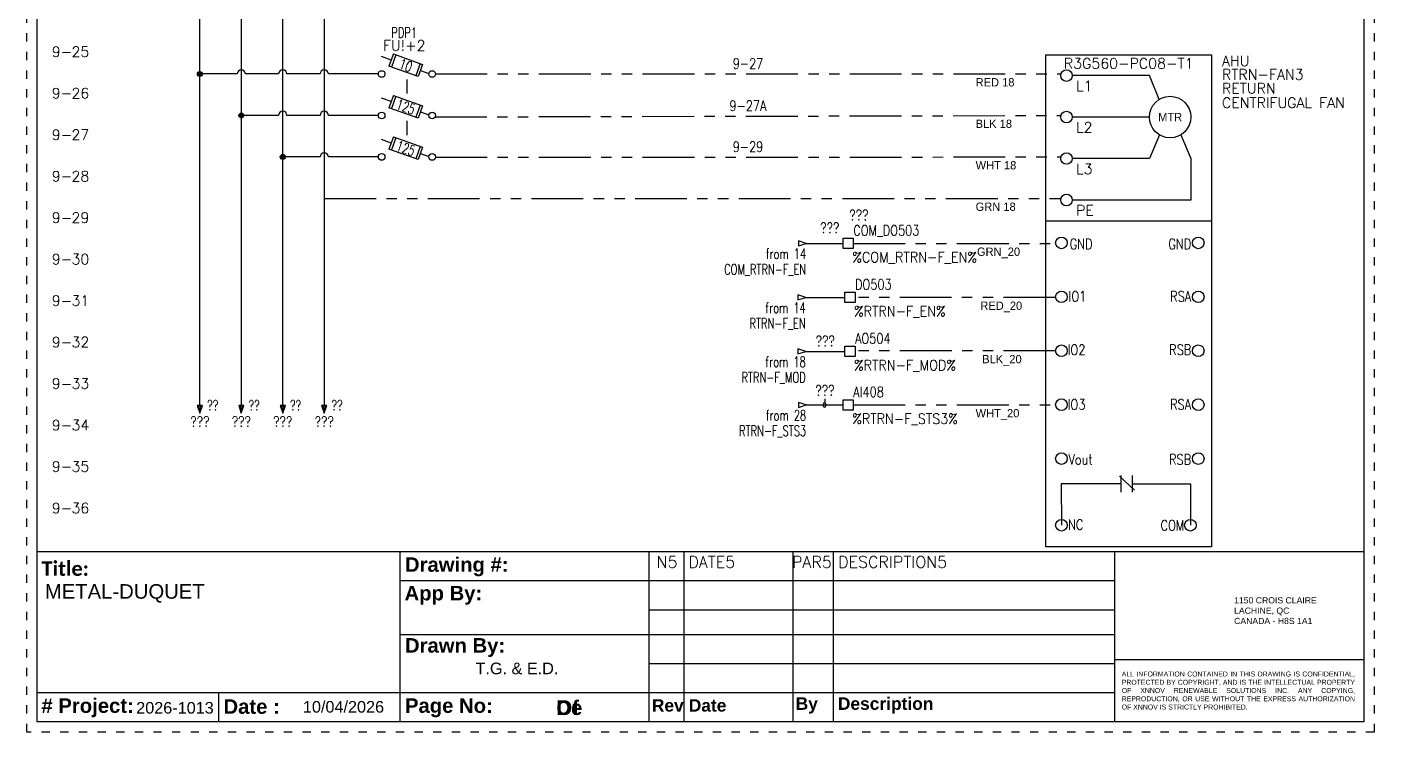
# Model space of a CAD drawing. Header units: inches. Extents: x 0 to 16.2, y 0 to 21.2.
# Drawn here: x 0 to 16.25, y 0 to 8.5 of the extents above; entities that cross this region are included whole.
import ezdxf
from ezdxf.enums import TextEntityAlignment as Align

# ---------------------------------------------------------------- set-up
doc = ezdxf.new("R2010")
doc.units = ezdxf.units.IN
doc.header["$MEASUREMENT"] = 0
doc.linetypes.add('DOT2', pattern=[0.125, 0, -0.125])
doc.linetypes.add('PHANTOM2', pattern=[1.25, 0.625, -0.125, 0.125, -0.125, 0.125, -0.125])
for name, color, linetype in [('BLK_18', 251, 'Continuous'), ('BLK_20', 250, 'Continuous'), ('BRN_8', 46, 'Continuous'), ('GRN_14', 76, 'Continuous'), ('GRN_20', 3, 'Continuous'), ('LINK', 7, 'Continuous'), ('MISC', 7, 'Continuous'), ('ORG_8', 30, 'Continuous'), ('RED_18', 1, 'Continuous'), ('RED_20', 1, 'Continuous'), ('SYMS', 7, 'Continuous'), ('TAGFIXED', 7, 'Continuous'), ('WHT_18', 7, 'Continuous'), ('WHT_20', 7, 'Continuous'), ('WIREFIXED', 7, 'Continuous'), ('WIRENO', 92, 'Continuous'), ('YEL_8', 2, 'Continuous')]:
    doc.layers.add(name, color=color, linetype=linetype)
doc.layers.add('TITLEBLOCK_FRAME', color=7, linetype='DOT2', plot=False)
doc.styles.add('TB_BODY', font='arial.ttf')
doc.styles.add('TB_TITLE', font='ariblk.ttf')
doc.styles.add('WD', font='romans.shx')

# ---------------------------------------------------------------- blocks, each defined once
blk = doc.blocks.new('HDS21FL')
for p, q in [((-0.19, 0.168), (-0.307, 0.21)), ((-0.163, 0.241), (-0.216, 0.094)), ((-0.134, 0.231), (-0.187, 0.084)), ((-0.163, 0.241), (0.19, 0.116)), ((0.137, -0.032), (-0.216, 0.094)), ((0.16, 0.126), (0.108, -0.021)), ((0.19, 0.116), (0.137, -0.032)), ((0.164, 0.042), (0.264, 0.006))]:
    blk.add_line(p, q)
at = {"linetype": 'Continuous'}
for centre in [(-0.304, 0), (0.304, 0)]:
    blk.add_circle(centre, 0.04, dxfattribs=at)
at = {"style": 'WD', "width": 0.7}
for tag, p in [('INST', (-0.031, 0.607)), ('LOC', (-0.031, 0.438))]:
    blk.add_attdef(tag, text='', height=0.125, dxfattribs=at).set_placement(p, align=Align.CENTER)
at = {"style": 'WD'}
blk.add_attdef('TAG2', text='', height=0.125, dxfattribs=at).set_placement((-0.031, 0.281), align=Align.CENTER)
for tag, p in [('X2LINK', (0, 0.375)), ('X8LINK', (0, -0.109))]:
    blk.add_attdef(tag, p, '', height=0.01, dxfattribs=at)
at = {"style": 'WD', "width": 0.7}
blk.add_attdef('RATING1', text='', height=0.125, rotation=340.3798, dxfattribs=at).set_placement((-0.013, 0.105), align=Align.MIDDLE_CENTER)
at = {"style": 'WD'}
for tag, p, height, flags in [('CONTACT', (0.098, 0.24), 0.01, 9), ('FAMILY', (0.098, 0.264), 0.01, 9), ('X4TERM01', (-0.344, 0), 0.0125, 1), ('X1TERM02', (0.344, 0), 0.0125, 1)]:
    blk.add_attdef(tag, p, '', height=height, dxfattribs=dict(at, flags=flags))
at = {"linetype": 'Continuous', "style": 'WD', "flags": 8}
blk.add_attdef('TERM01', text='', height=0.125, dxfattribs=at).set_placement((-0.406, -0.031), align=Align.TOP_RIGHT)
blk.add_attdef('TERM02', text='', height=0.125, dxfattribs=at).set_placement((0.406, -0.031), align=Align.TOP_LEFT)
blk = doc.blocks.new('*U10')
blk.add_circle((0, 0), 0.0699)
blk = doc.blocks.new('*U11')
at = {"color": 0, "linetype": 'ByBlock', "lineweight": -2, "transparency": 16777216}
for p in [(0, 2.6), (0, 1.95), (0, 1.3), (0, 0.65), (0, 0)]:
    blk.add_blockref('*U10', p, dxfattribs=at)
blk = doc.blocks.new('*U12')
blk.add_circle((0, 0), 0.0699)
blk = doc.blocks.new('*U13')
at = {"color": 0, "linetype": 'ByBlock', "lineweight": -2, "transparency": 16777216}
for p in [(0, 2.6), (0, 1.95), (0, 1.3), (0, 0.65), (0, 0)]:
    blk.add_blockref('*U12', p, dxfattribs=at)
blk = doc.blocks.new('HMO1_SUPP_FAN')
for p, q in [((0.25, 1.75), (-0.68, 1.75)), ((0.25, 0.75), (-0.68, 0.75)), ((-1, 0), (1, 0))]:
    blk.add_line(p, q)
at = {"ltscale": 0.5}
for p, q in [((0.366, 1.461), (0.25, 1.75)), ((0.25, 1.25), (-0.68, 1.25)), ((0.372, 1.035), (0.25, 0.75)), ((0.628, 1.035), (0.75, 0.75)), ((0.75, 0.75), (0.75, 0.25)), ((0.75, 0.25), (-0.68, 0.25)), ((-0.112, -3.078), (0.072, -3.246)), ((-0.089, -3.27), (-0.089, -3.07)), ((0.046, -3.27), (0.046, -3.07)), ((0.046, -3.17), (0.744, -3.17)), ((0.744, -3.17), (0.744, -3.67))]:
    blk.add_line(p, q, dxfattribs=at)
blk.add_lwpolyline([(-1, 2), (1, 2), (1, -3.932), (-1, -3.932)], close=True)
blk.add_lwpolyline([(-0.089, -3.17), (-0.814, -3.17), (-0.811, -3.67)], dxfattribs=at)
for centre, radius in [((-0.75, 1.75), 0.0699), ((0.5, 1.25), 0.25), ((-0.75, 1.25), 0.0699), ((-0.75, 0.75), 0.0699), ((-0.75, 0.25), 0.0699), ((-0.811, -3.67), 0.0699), ((0.744, -3.67), 0.0699)]:
    blk.add_circle(centre, radius)
for name, p in [('*U13', (-0.811, -2.867)), ('*U11', (0.84, -2.867))]:
    blk.add_blockref(name, p)
at = {"insert": (0.5, 1.25), "char_height": 0.1, "attachment_point": 5}
blk.add_mtext_dynamic_manual_height_columns('MTR', width=1, gutter_width=0.5, heights=[-0.1], dxfattribs=at)
at = {"style": 'WD'}
for tag, p in [('CAT', (0, 1.896)), ('XREF', (2.147, 0.09))]:
    blk.add_attdef(tag, text='', height=0.125, dxfattribs=at).set_placement(p, align=Align.MIDDLE)
for tag, flags, p in [('FAMILY', 9, (0.567, 1.834)), ('INST', 1, (1.307, 1.864)), ('ASSYCODE', 9, (0.567, 1.659))]:
    blk.add_attdef(tag, text='', height=0.125, dxfattribs=dict(at, flags=flags)).set_placement(p, align=Align.CENTER)
for tag, p in [('LOC', (1.125, 1.926)), ('TAG1', (1.125, 1.763)), ('TERM01', (-0.634, 1.625)), ('DESC1', (1.125, 1.597)), ('RATING1', (1.125, 1.422)), ('DESC2', (1.125, 1.422)), ('DESC3', (1.125, 1.247)), ('TERM02', (-0.634, 1.125)), ('TERM03', (-0.634, 0.625)), ('TERM04', (-0.634, 0.125))]:
    blk.add_attdef(tag, text='', height=0.125, dxfattribs=at).set_placement(p, align=Align.MIDDLE_LEFT)
at = {"style": 'WD', "flags": 1}
for tag, p, height in [('X4TERM01', (-0.82, 1.75), 0.0125), ('X4TERM02', (-0.82, 1.25), 0.0125), ('X4TERM03', (-0.82, 0.75), 0.0125), ('X4TERM04', (-0.82, 0.25), 0.0125), ('X4TERM18', (-0.875, -0.275), 0.005), ('X1TERM23', (0.875, -0.277), 0.005), ('X4TERM19', (-0.875, -0.923), 0.005), ('X1TERM24', (0.874, -0.919), 0.005), ('X4TERM20', (-0.874, -1.566), 0.005), ('X1TERM25', (0.876, -1.571), 0.005), ('X4TERM21', (-0.873, -2.212), 0.005), ('X1TERM26', (0.874, -2.218), 0.005), ('X4TERM22', (-0.871, -2.878), 0.005), ('X1TERM27', (0.873, -2.869), 0.005), ('X4TERM29', (-0.873, -3.674), 0.005), ('X1TERM28', (0.777, -3.671), 0.005)]:
    blk.add_attdef(tag, p, '', height=height, dxfattribs=at)
at = {"style": 'WD'}
for tag, p in [('X4TERMDESC01', (-0.627, 1.625)), ('X4TERMDESC02', (-0.627, 1.125)), ('X4TERMDESC03', (-0.627, 0.625)), ('X4TERMDESC04', (-0.627, 0.062))]:
    blk.add_attdef(tag, text='', height=0.125, dxfattribs=at).set_placement(p, align=Align.TOP_LEFT)
at = {"style": 'WD', "flags": 1}
blk.add_attdef('MFG', text='', height=0.125, dxfattribs=at).set_placement((0.337, 1.721), align=Align.MIDDLE)
for tag, p in [('RATING2', (1.125, 1.247)), ('RATING3', (1.125, 1.047)), ('RATING4', (1.125, 0.859)), ('RATING5', (1.125, 0.672)), ('RATING6', (1.125, 0.484)), ('RATING7', (1.125, 0.297)), ('RATING8', (1.125, 0.109)), ('RATING9', (1.125, -0.078)), ('RATING10', (1.125, -0.266)), ('RATING11', (1.125, -0.453)), ('RATING12', (1.125, -0.641))]:
    blk.add_attdef(tag, text='', height=0.125, dxfattribs=at).set_placement(p, align=Align.MIDDLE_LEFT)
at = {"style": 'WD', "width": 0.8}
for tag, p in [('TERM18', (-0.711, -0.218)), ('TERM19', (-0.726, -0.849)), ('TERM20', (-0.736, -1.493)), ('TERM21', (-0.736, -2.152)), ('TERM22', (-0.726, -2.816))]:
    blk.add_attdef(tag, text='', height=0.125, dxfattribs=at).set_placement(p, align=Align.TOP_LEFT)
for tag, p in [('TERM23', (0.754, -0.218)), ('TERM24', (0.754, -0.849)), ('TERM25', (0.755, -1.493)), ('TERM26', (0.753, -2.152)), ('TERM27', (0.752, -2.816)), ('TERM28', (0.672, -3.61))]:
    blk.add_attdef(tag, text='', height=0.125, dxfattribs=at).set_placement(p, align=Align.TOP_RIGHT)
blk.add_attdef('TERM29', text='', height=0.125, dxfattribs=at).set_placement((-0.731, -3.663), align=Align.MIDDLE_LEFT)
blk = doc.blocks.new('Hds11fl')
for p, q in [((-0.19, 0.168), (-0.307, 0.21)), ((-0.163, 0.241), (-0.216, 0.094)), ((-0.134, 0.231), (-0.187, 0.084)), ((-0.163, 0.241), (0.19, 0.116)), ((0.137, -0.032), (-0.216, 0.094)), ((0.16, 0.126), (0.108, -0.021)), ((0.19, 0.116), (0.137, -0.032)), ((0.164, 0.042), (0.264, 0.006))]:
    blk.add_line(p, q)
at = {"linetype": 'Continuous'}
for centre in [(-0.304, 0), (0.304, 0)]:
    blk.add_circle(centre, 0.04, dxfattribs=at)
at = {"style": 'WD', "width": 0.7}
for tag, p in [('INST', (-0.031, 0.607)), ('LOC', (-0.031, 0.438))]:
    blk.add_attdef(tag, text='', height=0.125, dxfattribs=at).set_placement(p, align=Align.CENTER)
at = {"style": 'WD'}
blk.add_attdef('TAG1', text='', height=0.125, dxfattribs=at).set_placement((-0.031, 0.281), align=Align.CENTER)
for tag, p in [('X2LINK', (0, 0.406)), ('X8LINK', (0, -0.109))]:
    blk.add_attdef(tag, p, '', height=0.01, dxfattribs=at)
at = {"style": 'WD', "width": 0.7}
blk.add_attdef('RATING1', text='', height=0.125, rotation=340.3798, dxfattribs=at).set_placement((-0.013, 0.105), align=Align.MIDDLE_CENTER)
at = {"linetype": 'Continuous', "style": 'WD', "flags": 9}
for tag, p in [('ASSYCODE', (0.126, 0.206)), ('MFG', (0.126, 0.228)), ('CAT', (0.126, 0.247))]:
    blk.add_attdef(tag, text='', height=0.01, dxfattribs=at).set_placement(p, align=Align.CENTER)
at = {"style": 'WD'}
for tag, p, height, flags in [('CONTACT', (0.098, 0.187), 0.01, 9), ('FAMILY', (0.098, 0.264), 0.01, 9), ('X4TERM01', (-0.344, 0), 0.0125, 1), ('X1TERM02', (0.344, 0), 0.0125, 1)]:
    blk.add_attdef(tag, p, '', height=height, dxfattribs=dict(at, flags=flags))
at = {"linetype": 'Continuous', "style": 'WD', "flags": 8}
blk.add_attdef('TERM01', text='', height=0.125, dxfattribs=at).set_placement((-0.406, -0.031), align=Align.TOP_RIGHT)
blk.add_attdef('TERM02', text='', height=0.125, dxfattribs=at).set_placement((0.406, -0.031), align=Align.TOP_LEFT)
blk = doc.blocks.new('HA1S4')
for points in [[(0, 0), (-0.031, 0), (0, -0.094), (0.031, 0), (0, 0)], [(0.016, -0.011), (-0.016, -0.011), (0, -0.058), (0.016, -0.011)]]:
    blk.add_lwpolyline(points)
at = {"style": 'WD', "width": 0.7}
for tag, p in [('DESC1', (0.087, 0.113)), ('XREF', (0.087, -0.062))]:
    blk.add_attdef(tag, p, '', height=0.125, dxfattribs=at)
at = {"style": 'WD', "flags": 1}
for tag, p in [('X2TERM01', (0, 0)), ('SIGCODE', (0.035, -0.083))]:
    blk.add_attdef(tag, p, '', height=0.01, dxfattribs=at)
at = {"style": 'WD', "width": 0.8, "flags": 8}
blk.add_attdef('WIRENO', text='', height=0.125, dxfattribs=at).set_placement((0, -0.259), align=Align.CENTER)
blk = doc.blocks.new('WDDOT')
for radius in [0.03, 0.0187, 0.00929]:
    blk.add_circle((0, 0), radius)
blk = doc.blocks.new('HT0001')
for p, q in [((-0.062, 0.062), (0.062, 0.062)), ((-0.062, -0.062), (-0.062, 0.062)), ((0.062, 0.062), (0.062, -0.062)), ((0.062, -0.062), (-0.062, -0.062))]:
    blk.add_line(p, q)
at = {"style": 'WD'}
for tag, p, width in [('INST', (0.062, 0.42), 0.7), ('LOC', (0.062, 0.25), 0.7), ('DESC1', (0.05, -0.385), 0.8)]:
    blk.add_attdef(tag, p, '', height=0.125, dxfattribs=dict(at, width=width))
at = {"linetype": 'Continuous', "style": 'WD'}
for tag, p, height, width, flags in [('TERM01', (0.062, 0.094), 0.125, 0.8, 8), ('TAGSTRIP', (0.05, -0.229), 0.125, 0.9, 8), ('CAT', (0.213, -0.406), 0.109, 0.8, 1), ('DESC2', (0.05, -0.541), 0.125, 0.8, 8), ('DESC3', (0.05, -0.698), 0.125, 0.8, 8)]:
    blk.add_attdef(tag, p, '', height=height, dxfattribs=dict(at, width=width, flags=flags))
at = {"style": 'WD', "flags": 1}
for tag, p, height in [('X4TERM01', (-0.062, 0), 0.0125), ('X4TERMDESC01', (-0.055, -0.023), 0.025), ('X2TERMDESC01', (-0.006, 0.029), 0.025), ('STRIPSEQ', (0, 0), 0.00125), ('X2TERM01', (0, 0.062), 0.0125), ('X2PIN01', (0.033, 0.084), 0.0125), ('X1TERMDESC01', (0.039, 0.007), 0.025), ('X1TERM01', (0.062, 0), 0.0125), ('X1PIN01', (0.087, 0.016), 0.0125), ('X4PIN01', (-0.114, -0.038), 0.0125), ('LINKTERM', (0, -0.002), 0.00125), ('X8TERM01', (0, -0.062), 0.0125), ('X8TERMDESC01', (0, -0.054), 0.025), ('X8PIN01', (0.026, -0.096), 0.0125)]:
    blk.add_attdef(tag, p, '', height=height, dxfattribs=at)
at = {"linetype": 'Continuous', "style": 'WD', "width": 0.8, "flags": 1}
blk.add_attdef('MFG', text='', height=0.109, dxfattribs=at).set_placement((0.088, -0.406), align=Align.RIGHT)
at = {"style": 'WD', "width": 0.7, "flags": 1}
blk.add_attdef('ASSYCODE', (0.062, -0.281), '', height=0.01, dxfattribs=at)
blk = doc.blocks.new('HA1D3')
blk.add_lwpolyline([(-0.094, 0), (-0.094, -0.031), (0, 0), (-0.094, 0.031), (-0.094, 0)])
at = {"style": 'WD', "width": 0.8, "flags": 8}
blk.add_attdef('WIRENO', text='', height=0.125, dxfattribs=at).set_placement((0, 0.094), align=Align.RIGHT)
at = {"style": 'WD', "flags": 1}
blk.add_attdef('SIGCODE', text='', height=0.01, dxfattribs=at).set_placement((-0.02, 0.047), align=Align.RIGHT)
blk.add_attdef('X1TERM01', (0, 0), '', height=0.01, dxfattribs=at)
at = {"style": 'WD', "width": 0.7}
for tag, p in [('XREF', (0, -0.188)), ('DESC1', (0, -0.375))]:
    blk.add_attdef(tag, text='', height=0.125, dxfattribs=at).set_placement(p, align=Align.RIGHT)
blk = doc.blocks.new('WD_WNH')
at = {"linetype": 'Continuous', "style": 'WD', "width": 0.8}
blk.add_attdef('WIRENO', text='', height=0.125, dxfattribs=at).set_placement((0, 0.062), align=Align.CENTER)
at = {"style": 'WD', "flags": 1}
for tag, p in [('W01USER', (0, 0.078)), ('W02USER', (0, 0.07)), ('W03USER', (0, 0.062)), ('W04USER', (0, 0.055)), ('W05USER', (0, 0.047)), ('W06USER', (0, 0.039)), ('W07USER', (0, 0.031)), ('W08USER', (0, 0.023)), ('W09USER', (0, 0.016)), ('W10USER', (0, 0.008))]:
    blk.add_attdef(tag, text='', height=0.005, dxfattribs=at).set_placement(p, align=Align.CENTER)
blk = doc.blocks.new('2026 XNNOV portrait EN')
at = {"color": 5}
for p, q in [((0, 0), (0, 21)), ((0, 0), (0, 21)), ((16, 21), (16, 0)), ((16, 21), (16, 0)), ((0, 2.05), (16, 2.05)), ((0, 2.05), (16, 2.05)), ((4.372, 2.05), (4.372, 0)), ((4.372, 2.05), (4.372, 0)), ((7.376, 2.05), (7.376, 0)), ((7.376, 2.05), (7.376, 0)), ((7.8, 2.05), (7.8, 0)), ((7.8, 2.05), (7.8, 0)), ((9.113, 2.05), (9.113, 0)), ((9.113, 2.05), (9.113, 0)), ((9.599, 2.05), (9.599, 0)), ((9.599, 2.05), (9.599, 0)), ((12.992, 2.05), (12.992, 0)), ((12.992, 2.05), (12.992, 0)), ((4.372, 1.7), (12.992, 1.7)), ((4.372, 1.7), (12.992, 1.7)), ((7.376, 1.35), (12.992, 1.35)), ((7.376, 1.35), (12.992, 1.35)), ((4.372, 1.05), (12.992, 1.05)), ((4.372, 1.05), (12.992, 1.05)), ((7.376, 0.7), (12.992, 0.7)), ((7.376, 0.7), (12.992, 0.7)), ((12.992, 0.75), (16, 0.75)), ((12.992, 0.75), (16, 0.75)), ((0, 0.35), (12.992, 0.35)), ((0, 0.35), (12.992, 0.35)), ((2.186, 0.35), (2.186, 0)), ((16, 0), (0, 0)), ((16, 0), (0, 0))]:
    blk.add_line(p, q, dxfattribs=at)
at = {"layer": 'TITLEBLOCK_FRAME'}
blk.add_lwpolyline([(-0.125, 21.125), (16.125, 21.125), (16.125, -0.125), (-0.125, -0.125)], close=True, dxfattribs=at)
blk.add_lwpolyline([(-0.125, 21.125), (16.125, 21.125), (16.125, -0.125), (-0.125, -0.125)], close=True, dxfattribs=at)
at = {"color": 7}
for s, width, gutter_width, heights, insert, char_height, attachment_point, style in [('{\\fArial|b1|i0|c0|p34;Drawing #:}', 2.99404, 4.083, [-0.229], (4.435, 1.867), 0.175, 4, 'TB_TITLE'), ('{\\fCalibri|b1|i0|c0|p34;Title:}', 4.49877, 1.75, [-0.19], (0.052, 1.933), 0.175, 1, 'TB_TITLE'), ('{\\fArial|b1|i0|c0|p34;App By:}', 4.49661, 1.749, [-0.226], (4.43, 1.523), 0.175, 4, 'TB_TITLE'), ('{\\fArial|b1|i0|c0|p34;Drawn By:}', 2.16756, 1.749, [0.131], (4.435, 0.893), 0.175, 4, 'TB_TITLE'), ('{\\fArial|b1|i0|c0|p34;# Project:}', 1.25184, 1.749, [-0.229], (0.05, 0.167), 0.175, 4, 'TB_TITLE'), ('{\\fArial|b1|i0|c0|p34;Date :}', 2.18747, 1.749, [-0.178], (2.246, 0.181), 0.175, 4, 'TB_TITLE'), ('{\\fArial|b1|i0|c0|p34;Page No:}', 4.49661, 1.749, [-0.226], (4.435, 0.167), 0.175, 4, 'TB_TITLE'), ('{\\fArial|b1|i0|c0|p34;Page No:}', 4.49661, 1.749, [-0.226], (4.435, 0.167), 0.175, 4, 'TB_TITLE'), ('{\\fArial|b1|i0|c0|p34;Of}', 4.49661, 1.749, [-0.181], (6.262, 0.167), 0.175, 4, 'TB_TITLE'), ('{\\fArial|b1|i0|c0|p34;De}', 4.49661, 1.749, [-0.178], (6.262, 0.167), 0.175, 4, 'WD'), ('{\\fArial|b1|i0|c0|p34;Rev}', 0.34979, 1.749, [-0.152], (7.413, 0.195), 0.15, 4, 'TB_TITLE'), ('{\\fArial|b1|i0|c0|p34;Rev}', 0.34979, 1.749, [-0.152], (7.413, 0.195), 0.15, 4, 'TB_TITLE'), ('{\\fArial|b1|i0|c0|p34; Date}', 0.58778, 1.749, [-0.152], (7.8, 0.195), 0.15, 4, 'TB_TITLE'), ('{\\fArial|b1|i0|c0|p34; Date}', 0.58778, 1.749, [-0.152], (7.8, 0.195), 0.15, 4, 'TB_TITLE'), ('{\\fArial|b1|i0|c0|p34;By}', 0.36928, 1.749, [-0.194], (9.148, 0.195), 0.15, 4, 'TB_TITLE'), ('{\\fArial|b1|i0|c0|p34; Description}', 1.60793, 1.749, [-0.191], (9.599, 0.195), 0.15, 4, 'TB_TITLE')]:
    blk.add_mtext_dynamic_manual_height_columns(s, width=width, gutter_width=gutter_width, heights=heights, dxfattribs=dict(at, insert=insert, char_height=char_height, attachment_point=attachment_point, style=style))
at = {"style": 'TB_BODY'}
for s, width, gutter_width, heights, insert, char_height, attachment_point in [('1150 CROIS CLAIRE\\PLACHINE, QC^JCANADA - H8S 1A1', 1.56147, 0.995, [-0.329], (14.437, 1.5), 0.07464, 1), ('\\pxqj;ALL INFORMATION CONTAINED IN THIS DRAWING IS CONFIDENTIAL, PROTECTED BY COPYRIGHT, AND IS THE INTELLECTUAL PROPERTY OF XNNOV RENEWABLE SOLUTIONS INC. ANY COPYING, REPRODUCTION, OR USE WITHOUT THE EXPRESS AUTHORIZATION OF XNNOV IS STRICTLY PROHIBITED.', 2.80577, 0.597, [-0.464], (13.081, 0.375), 0.059714, 4)]:
    blk.add_mtext_dynamic_manual_height_columns(s, width=width, gutter_width=gutter_width, heights=heights, dxfattribs=dict(at, insert=insert, char_height=char_height, attachment_point=attachment_point))
at = {"color": 7, "style": 'TB_BODY', "flags": 4}
for tag, p in [('N5', (7.597, 1.925)), ('N4', (7.597, 1.575)), ('N3', (7.597, 1.225)), ('N2', (7.597, 0.925)), ('N1', (7.597, 0.575)), ('PAGENO', (5.883, 0.167)), ('SHEETMAX', (6.824, 0.157))]:
    blk.add_attdef(tag, text='', height=0.14, dxfattribs=at).set_placement(p, align=Align.MIDDLE_CENTER)
for tag, height, p in [('DATE5', 0.14, (7.854, 1.925)), ('PAR5', 0.14, (9.104, 1.925)), ('DESCRIPTION5', 0.14, (9.661, 1.925)), ('TITLE1', 0.175, (0.091, 1.57)), ('DATE4', 0.14, (7.854, 1.575)), ('PAR4', 0.14, (9.104, 1.575)), ('DESCRIPTION4', 0.14, (9.661, 1.575)), ('TITLE2', 0.175, (0.091, 1.306)), ('AP.PAR', 0.14, (5.526, 1.365)), ('DATE3', 0.14, (7.854, 1.225)), ('PAR3', 0.14, (9.104, 1.225)), ('DESCRIPTION3', 0.14, (9.661, 1.225)), ('TITLE3', 0.175, (0.091, 1.041)), ('DATE2', 0.14, (7.854, 0.925)), ('PAR2', 0.14, (9.104, 0.925)), ('DESCRIPTION2', 0.14, (9.661, 0.925)), ('DESS.PAR', 0.14, (5.286, 0.642)), ('DATE1', 0.14, (7.854, 0.575)), ('PAR1', 0.14, (9.109, 0.575)), ('DESCRIPTION1', 0.14, (9.645, 0.575)), ('PRJCT', 0.14, (1.193, 0.167)), ('DATE', 0.14, (3.204, 0.179))]:
    blk.add_attdef(tag, text='', height=height, dxfattribs=at).set_placement(p, align=Align.MIDDLE_LEFT)

msp = doc.modelspace()

# ---------------------------------------------------------------- linework, layer by layer
at = {"layer": 'BLK_18', "linetype": 'PHANTOM2'}
msp.add_line((4.923, 7.415), (12.47, 7.432), dxfattribs=at)
at = {"layer": 'BLK_20'}
for p, q in [((9.4, 5.89), (9.843, 5.89)), ((9.395, 4.588), (9.865, 4.588))]:
    msp.add_line(p, q, dxfattribs=at)
at = {"layer": 'BLK_20', "linetype": 'PHANTOM2'}
msp.add_line((12.405, 4.595), (9.99, 4.595), dxfattribs=at)
at = {"layer": 'BRN_8'}
for p, q in [((2.086, 3.938), (2.086, 16.208)), ((2.536, 7.932), (2.086, 7.932)), ((3.036, 7.932), (2.636, 7.932)), ((3.536, 7.932), (3.136, 7.932)), ((4.239, 7.932), (3.636, 7.932))]:
    msp.add_line(p, q, dxfattribs=at)
for centre in [(2.586, 7.932), (3.086, 7.932), (3.586, 7.932)]:
    msp.add_arc(centre, 0.05, 0, 180, dxfattribs=at)
at = {"layer": 'GRN_14'}
msp.add_line((3.586, 16.225), (3.586, 3.938), dxfattribs=at)
at = {"layer": 'GRN_14', "linetype": 'PHANTOM2'}
msp.add_line((3.586, 6.433), (12.47, 6.432), dxfattribs=at)
at = {"layer": 'GRN_20', "linetype": 'PHANTOM2'}
msp.add_line((9.968, 5.89), (12.41, 5.89), dxfattribs=at)
at = {"layer": 'LINK'}
for p, q in [((4.583, 7.864), (4.583, 7.695)), ((4.583, 7.369), (4.583, 7.195))]:
    msp.add_line(p, q, dxfattribs=at)
at = {"layer": 'ORG_8'}
for p, q in [((2.586, 16.22), (2.586, 3.938)), ((3.036, 7.432), (2.597, 7.432)), ((3.536, 7.432), (3.136, 7.432)), ((4.239, 7.432), (3.636, 7.432))]:
    msp.add_line(p, q, dxfattribs=at)
for centre in [(3.086, 7.432), (3.586, 7.432)]:
    msp.add_arc(centre, 0.05, 0, 180, dxfattribs=at)
at = {"layer": 'RED_18', "linetype": 'PHANTOM2'}
msp.add_line((4.926, 7.934), (12.47, 7.932), dxfattribs=at)
at = {"layer": 'RED_20', "linetype": 'PHANTOM2'}
msp.add_line((12.404, 5.239), (9.99, 5.239), dxfattribs=at)
at = {"layer": 'WHT_18', "linetype": 'PHANTOM2'}
msp.add_line((4.926, 6.929), (12.47, 6.932), dxfattribs=at)
at = {"layer": 'WHT_20'}
for p, q in [((9.395, 5.239), (9.865, 5.239)), ((9.4, 3.943), (9.843, 3.943))]:
    msp.add_line(p, q, dxfattribs=at)
at = {"layer": 'WHT_20', "linetype": 'PHANTOM2'}
msp.add_line((9.968, 3.943), (12.412, 3.943), dxfattribs=at)
at = {"layer": 'WIRENO'}
msp.add_lwpolyline([(9.624, 4.018), (9.623, 3.974), (9.607, 3.959), (9.605, 3.928), (9.62, 3.912), (9.636, 3.927), (9.638, 3.958), (9.63, 3.966)], dxfattribs=at)
at = {"layer": 'YEL_8'}
for p, q in [((3.086, 3.938), (3.086, 16.22)), ((3.536, 6.932), (3.067, 6.932)), ((4.239, 6.932), (3.636, 6.932))]:
    msp.add_line(p, q, dxfattribs=at)
msp.add_arc((3.586, 6.932), 0.05, 0, 180, dxfattribs=at)

# ---------------------------------------------------------------- block references
msp.add_blockref('2026 XNNOV portrait EN', (0.125, 0.125)).add_auto_attribs({'PRJCT': '2026-1013', 'DATE': '10/04/2026', 'DESS.PAR': 'T.G. & E.D.', 'TITLE1': 'METAL-DUQUET'})
at = {"layer": 'SYMS'}
ref = msp.add_blockref('Hds11fl', (4.583, 7.932), dxfattribs=at)
ref.add_attrib('RATING1', '10', dxfattribs={"layer": '0', "height": 0.125, "rotation": 340.3798, "style": 'WD', "width": 0.7}).set_placement((4.57, 8.036), align=Align.MIDDLE_CENTER)
ref.add_attrib('LOC', 'PDP1', dxfattribs={"layer": '0', "height": 0.125, "style": 'WD', "width": 0.7}).set_placement((4.551, 8.369), align=Align.CENTER)
ref.add_attrib('TAG1F', 'FU!+2', dxfattribs={"layer": 'TAGFIXED', "height": 0.125, "style": 'WD'}).set_placement((4.551, 8.213), align=Align.CENTER)
ref = msp.add_blockref('HMO1_SUPP_FAN', (13.29, 6.163), dxfattribs=at)
ref.add_attrib('DESC1', 'RETURN', dxfattribs={"layer": '0', "height": 0.125, "style": 'WD'}).set_placement((14.415, 7.76), align=Align.MIDDLE_LEFT)
ref.add_attrib('LOC', 'AHU', dxfattribs={"layer": '0', "height": 0.125, "style": 'WD'}).set_placement((14.415, 8.09), align=Align.MIDDLE_LEFT)
ref.add_attrib('CAT', 'R3G560-PC08-T1', dxfattribs={"layer": '0', "height": 0.125, "style": 'WD'}).set_placement((13.29, 8.06), align=Align.MIDDLE)
ref.add_attrib('TAG1F', 'RTRN-FAN3', dxfattribs={"layer": 'TAGFIXED', "height": 0.125, "style": 'WD'}).set_placement((14.415, 7.926), align=Align.MIDDLE_LEFT)
ref.add_attrib('TERM01', 'L1', dxfattribs={"layer": '0', "height": 0.125, "style": 'WD'}).set_placement((12.656, 7.788), align=Align.MIDDLE_LEFT)
ref.add_attrib('TERM02', 'L2', dxfattribs={"layer": '0', "height": 0.125, "style": 'WD'}).set_placement((12.656, 7.288), align=Align.MIDDLE_LEFT)
ref.add_attrib('TERM03', 'L3', dxfattribs={"layer": '0', "height": 0.125, "style": 'WD'}).set_placement((12.656, 6.788), align=Align.MIDDLE_LEFT)
ref.add_attrib('TERM04', 'PE', dxfattribs={"layer": '0', "height": 0.125, "style": 'WD'}).set_placement((12.656, 6.288), align=Align.MIDDLE_LEFT)
ref.add_attrib('DESC2', 'CENTRIFUGAL FAN', dxfattribs={"layer": '0', "height": 0.125, "style": 'WD'}).set_placement((14.415, 7.585), align=Align.MIDDLE_LEFT)
ref.add_attrib('TERM18', 'GND', dxfattribs={"layer": '0', "height": 0.125, "style": 'WD', "width": 0.8}).set_placement((12.579, 5.945), align=Align.TOP_LEFT)
ref.add_attrib('TERM19', 'IO1', dxfattribs={"layer": '0', "height": 0.125, "style": 'WD', "width": 0.8}).set_placement((12.564, 5.314), align=Align.TOP_LEFT)
ref.add_attrib('TERM20', 'IO2', dxfattribs={"layer": '0', "height": 0.125, "style": 'WD', "width": 0.8}).set_placement((12.554, 4.671), align=Align.TOP_LEFT)
ref.add_attrib('TERM21', 'IO3', dxfattribs={"layer": '0', "height": 0.125, "style": 'WD', "width": 0.8}).set_placement((12.554, 4.011), align=Align.TOP_LEFT)
ref.add_attrib('TERM22', 'Vout', dxfattribs={"layer": '0', "height": 0.125, "style": 'WD', "width": 0.8}).set_placement((12.564, 3.348), align=Align.TOP_LEFT)
ref.add_attrib('TERM23', 'GND', dxfattribs={"layer": '0', "height": 0.125, "style": 'WD', "width": 0.8}).set_placement((14.044, 5.945), align=Align.TOP_RIGHT)
ref.add_attrib('TERM24', 'RSA', dxfattribs={"layer": '0', "height": 0.125, "style": 'WD', "width": 0.8}).set_placement((14.044, 5.314), align=Align.TOP_RIGHT)
ref.add_attrib('TERM25', 'RSB', dxfattribs={"layer": '0', "height": 0.125, "style": 'WD', "width": 0.8}).set_placement((14.045, 4.671), align=Align.TOP_RIGHT)
ref.add_attrib('TERM26', 'RSA', dxfattribs={"layer": '0', "height": 0.125, "style": 'WD', "width": 0.8}).set_placement((14.043, 4.011), align=Align.TOP_RIGHT)
ref.add_attrib('TERM27', 'RSB', dxfattribs={"layer": '0', "height": 0.125, "style": 'WD', "width": 0.8}).set_placement((14.043, 3.348), align=Align.TOP_RIGHT)
ref.add_attrib('TERM28', 'COM', dxfattribs={"layer": '0', "height": 0.125, "style": 'WD', "width": 0.8}).set_placement((13.962, 2.554), align=Align.TOP_RIGHT)
ref.add_attrib('TERM29', 'NC', dxfattribs={"layer": '0', "height": 0.125, "style": 'WD', "width": 0.8}).set_placement((12.559, 2.5), align=Align.MIDDLE_LEFT)
for p in [(2.086, 7.932), (2.586, 7.432), (3.086, 6.932)]:
    msp.add_blockref('WDDOT', p, dxfattribs=at)
ref = msp.add_blockref('HDS21FL', (4.583, 7.432), dxfattribs=at)
ref.add_attrib('RATING1', '125', dxfattribs={"layer": '0', "height": 0.125, "rotation": 340.3798, "style": 'WD', "width": 0.7}).set_placement((4.57, 7.536), align=Align.MIDDLE_CENTER)
ref = msp.add_blockref('HDS21FL', (4.583, 6.932), dxfattribs=at)
ref.add_attrib('RATING1', '125', dxfattribs={"layer": '0', "height": 0.125, "rotation": 340.3798, "style": 'WD', "width": 0.7}).set_placement((4.57, 7.036), align=Align.MIDDLE_CENTER)
for name, p, values in [('HT0001', (9.906, 5.89), {'TERM01': 'COM_DO503', 'TAGSTRIP': '%COM_RTRN-F_EN%'}), ('HA1D3', (9.4, 5.89), {'DESC1': 'COM_RTRN-F_EN', 'XREF': 'from 14'}), ('HT0001', (9.927, 5.239), {'TERM01': 'DO503', 'TAGSTRIP': '%RTRN-F_EN%'}), ('HA1D3', (9.395, 5.239), {'DESC1': 'RTRN-F_EN', 'XREF': 'from 14'}), ('HT0001', (9.927, 4.588), {'TERM01': 'AO504', 'TAGSTRIP': '%RTRN-F_MOD%'}), ('HA1D3', (9.395, 4.588), {'DESC1': 'RTRN-F_MOD', 'XREF': 'from 18'}), ('HT0001', (9.906, 3.943), {'TERM01': 'AI408', 'TAGSTRIP': '%RTRN-F_STS3%'}), ('HA1S4', (2.086, 3.938), {'WIRENO': '???', 'XREF': '??'}), ('HA1S4', (2.586, 3.938), {'WIRENO': '???', 'XREF': '??'}), ('HA1S4', (3.086, 3.938), {'WIRENO': '???', 'XREF': '??'}), ('HA1S4', (3.586, 3.938), {'WIRENO': '???', 'XREF': '??'}), ('HA1D3', (9.4, 3.943), {'DESC1': 'RTRN-F_STS3', 'XREF': 'from 28'})]:
    msp.add_blockref(name, p, dxfattribs=at).add_auto_attribs(values)
at = {"layer": 'WIREFIXED'}
ref = msp.add_blockref('WD_WNH', (8.698, 7.933), dxfattribs=at)
ref.add_attrib('WIRENOF', '9-27', dxfattribs={"linetype": 'Continuous', "height": 0.125, "style": 'WD', "width": 0.8}).set_placement((8.698, 7.995), align=Align.CENTER)
ref = msp.add_blockref('WD_WNH', (8.697, 7.423), dxfattribs=at)
ref.add_attrib('WIRENOF', '9-27A', dxfattribs={"linetype": 'Continuous', "height": 0.125, "style": 'WD', "width": 0.8}).set_placement((8.697, 7.486), align=Align.CENTER)
ref = msp.add_blockref('WD_WNH', (8.698, 6.93), dxfattribs=at)
ref.add_attrib('WIRENOF', '9-29', dxfattribs={"linetype": 'Continuous', "height": 0.125, "style": 'WD', "width": 0.8}).set_placement((8.698, 6.993), align=Align.CENTER)
at = {"layer": 'WIRENO'}
ref = msp.add_blockref('WD_WNH', (9.536, 5.239), dxfattribs=at)
ref.add_attrib('WIRENO', '???', dxfattribs={"linetype": 'Continuous', "height": 0.125, "style": 'WD', "width": 0.8}).set_placement((10.036, 6.168), align=Align.CENTER)
ref = msp.add_blockref('WD_WNH', (9.577, 5.89), dxfattribs=at)
ref.add_attrib('WIRENO', '???', dxfattribs={"linetype": 'Continuous', "height": 0.125, "style": 'WD', "width": 0.8}).set_placement((9.685, 6.015), align=Align.CENTER)
ref = msp.add_blockref('WD_WNH', (9.63, 4.588), dxfattribs=at)
ref.add_attrib('WIRENO', '???', dxfattribs={"linetype": 'Continuous', "height": 0.125, "style": 'WD', "width": 0.8}).set_placement((9.63, 4.65), align=Align.CENTER)
ref = msp.add_blockref('WD_WNH', (9.622, 3.943), dxfattribs=at)
ref.add_attrib('WIRENO', '???', dxfattribs={"linetype": 'Continuous', "height": 0.125, "style": 'WD', "width": 0.8}).set_placement((9.626, 4.055), align=Align.CENTER)

# ---------------------------------------------------------------- texts
at = {"style": 'WD'}
for p in [(0.407, 8.2), (0.407, 7.7), (0.407, 7.2), (0.407, 6.7), (0.407, 6.2), (0.407, 5.7), (0.407, 5.2), (0.407, 4.7), (0.407, 4.2), (0.407, 3.7), (0.407, 3.2), (0.407, 2.7)]:
    msp.add_text('9', height=0.125, dxfattribs=at).set_placement(p, align=Align.MIDDLE_RIGHT)
for p in [(0.479, 8.2), (0.479, 7.7), (0.479, 7.2), (0.479, 6.7), (0.479, 6.2), (0.479, 5.7), (0.479, 5.2), (0.479, 4.7), (0.479, 4.2), (0.479, 3.7), (0.479, 3.2), (0.479, 2.7)]:
    msp.add_text('-', height=0.125, dxfattribs=at).set_placement(p, align=Align.MIDDLE)
for s, p in [('25', (0.538, 8.2)), ('26', (0.538, 7.7)), ('27', (0.538, 7.2)), ('28', (0.538, 6.7)), ('29', (0.538, 6.2)), ('30', (0.538, 5.7)), ('31', (0.538, 5.2)), ('32', (0.538, 4.7)), ('33', (0.538, 4.2)), ('34', (0.538, 3.7)), ('35', (0.538, 3.2)), ('36', (0.538, 2.7))]:
    msp.add_text(s, height=0.125, dxfattribs=at).set_placement(p, align=Align.MIDDLE_LEFT)
at = {"color": 7, "style": 'WD', "flags": 4}
msp.add_attdef('N5', text='', height=0.14, dxfattribs=at).set_placement((7.722, 2.05), align=Align.MIDDLE_CENTER)
for tag, p in [('DATE5', (7.979, 2.05)), ('PAR5', (9.229, 2.05)), ('DESCRIPTION5', (9.786, 2.05))]:
    msp.add_attdef(tag, text='', height=0.14, dxfattribs=at).set_placement(p, align=Align.MIDDLE_LEFT)
at = {"layer": 'MISC', "char_height": 0.1}
for s, insert, attachment_point in [('RED 18', (11.444, 7.882), 1), ('BLK 18', (11.444, 7.382), 1), ('WHT 18', (11.444, 6.882), 1), ('GRN 18', (11.444, 6.382), 1), ('\\W1.00;GRN_20', (11.72, 5.84), 2), ('\\W1.00;RED_20', (11.753, 5.189), 2), ('\\W1.00;BLK_20', (11.761, 4.545), 2), ('\\W1.00;WHT_20', (11.444, 3.893), 1)]:
    msp.add_mtext(s, dxfattribs=dict(at, insert=insert, attachment_point=attachment_point))

doc.saveas('drawing.dxf')
